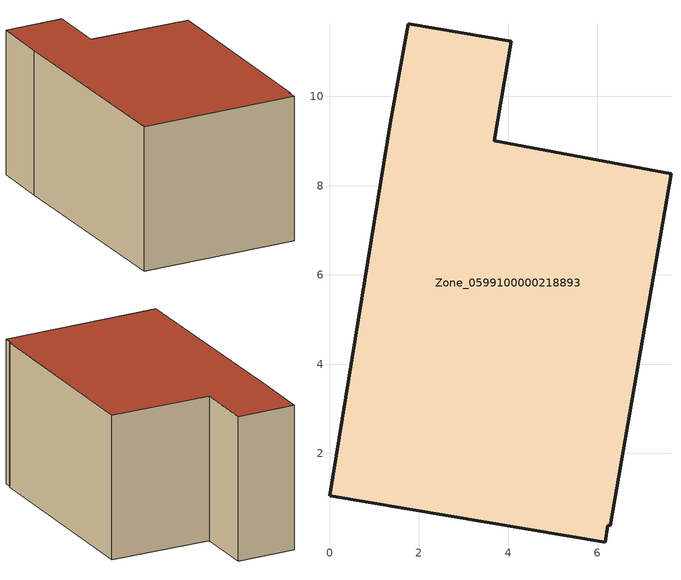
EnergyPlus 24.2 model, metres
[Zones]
Zone_0599100000218893
 floor ground (C_G): 0,1.05 1.36,9.4 1.77,11.63 4.07,11.23 3.69,9 7.65,8.27 6.29,0.38 6.23,0.39 6.18,0.01 z0
 wall outside (C_F): 1.36,9.4 0,1.05 6.18,0.01 6.23,0.39 6.29,0.38 7.65,8.27 3.69,9 4.07,11.23 1.77,11.63 1.36,9.4 z0:5.75
 roof outside (C_R): 6.23,0.39 6.29,0.38 7.65,8.27 3.69,9 4.07,11.23 1.77,11.63 1.36,9.4 0,1.05 6.18,0.01 z5.75
[BUILDING]
Pand.0599100000218893: North Axis=0; Terrain=City; Loads Convergence Tolerance Value=0.04; Temperature Convergence Tolerance Value=0.4; Solar Distribution=FullExterior; Maximum Number of Warmup Days=25; Minimum Number of Warmup Days=1
[Site:Location]
Rotterdam.The.Hague.AP_ZH_NLD Design_Conditions: Latitude=51.96; Longitude=4.45; Time Zone=1; Elevation=-4.5
[SITE:GROUNDTEMPERATURE:BUILDINGSURFACE]
18, 18, 18, 18, 18, 18, 18, 18, 18, 18, 18, 18
[MATERIAL] Thermal Absorptance=0.9; Solar Absorptance=0.7; Visible Absorptance=0.7
Name | Roughness | Thickness | Conductivity | Density | Specific Heat
G.TC.1946-1964 | MediumSmooth | 0.15 | 1 | 540 | 1210
F.TC.1946-1964 | Rough | 0.3 | 0.857143 | 1920 | 840
R.TC.1946-1964 | MediumRough | 0.2 | 0.235294 | 1500 | 1000
[CONSTRUCTION]
C_G: G.TC.1946-1964
C_F: F.TC.1946-1964
C_R: R.TC.1946-1964
[ZONE]
Zone_0599100000218893: Type=1; Multiplier=1; Ceiling Height=Autocalculate; Volume=Autocalculate; Floor Area=autocalculate; Part of Total Floor Area=Yes
[ZONEINFILTRATION:DESIGNFLOWRATE]
Infil_Zone_0599100000218893: Zone or ZoneList or Space or SpaceList=Zone_0599100000218893; Schedule=AlwaysOn; Design Flow Rate Calculation Method=Flow/Area; Flow Rate per Floor Area=0.003; Constant Term Coefficient=1; Temperature Term Coefficient=0; Velocity Term Coefficient=0; Velocity Squared Term Coefficient=0
[HVACTEMPLATE:ZONE:IDEALLOADSAIRSYSTEM]
Zone_0599100000218893: Maximum Heating Supply Air Temperature=50; Minimum Cooling Supply Air Temperature=13; Maximum Heating Supply Air Humidity Ratio=0.0156; Minimum Cooling Supply Air Humidity Ratio=0.0077; Heating Limit=NoLimit; Cooling Limit=NoLimit; Dehumidification Control Type=ConstantSensibleHeatRatio; Cooling Sensible Heat Ratio=0.7; Dehumidification Setpoint=60; Humidification Control Type=None; Humidification Setpoint=30; Outdoor Air Method=None; Outdoor Air Flow Rate per Person=0.00944; Outdoor Air Flow Rate per Zone Floor Area=0; Outdoor Air Flow Rate per Zone=0; Demand Controlled Ventilation Type=None; Outdoor Air Economizer Type=NoEconomizer; Heat Recovery Type=None; Sensible Heat Recovery Effectiveness=0.7; Latent Heat Recovery Effectiveness=0.65
[ZONECONTROL:THERMOSTAT]
ThermostatControl_Zone_0599100000218893: Zone or ZoneList=Zone_0599100000218893; Control Type Schedule=DualSetpointControlType; Control 1=Thermostat_Zone_0599100000218893; Temperature Difference Between Cutout And Setpoint=0
[THERMOSTATSETPOINT:DUALSETPOINT]
Thermostat_Zone_0599100000218893: Heating Setpoint Temperature Schedule=HeatingSetpoint_Zone_0599100000218893; Cooling Setpoint Temperature Schedule=CoolingSetpoint_Zone_0599100000218893
[SCHEDULE:COMPACT]
HeatingSetpoint_Zone_0599100000218893: Through: 12/31, For: AllDays, Until: 24:00, 21
CoolingSetpoint_Zone_0599100000218893: Through: 12/31, For: AllDays, Until: 24:00, 24
DualSetpointControlType: Through: 12/31, For: AllDays, Until: 24:00, 4
AlwaysOn: Through: 12/31, For: AllDays, Until: 24:00, 1
